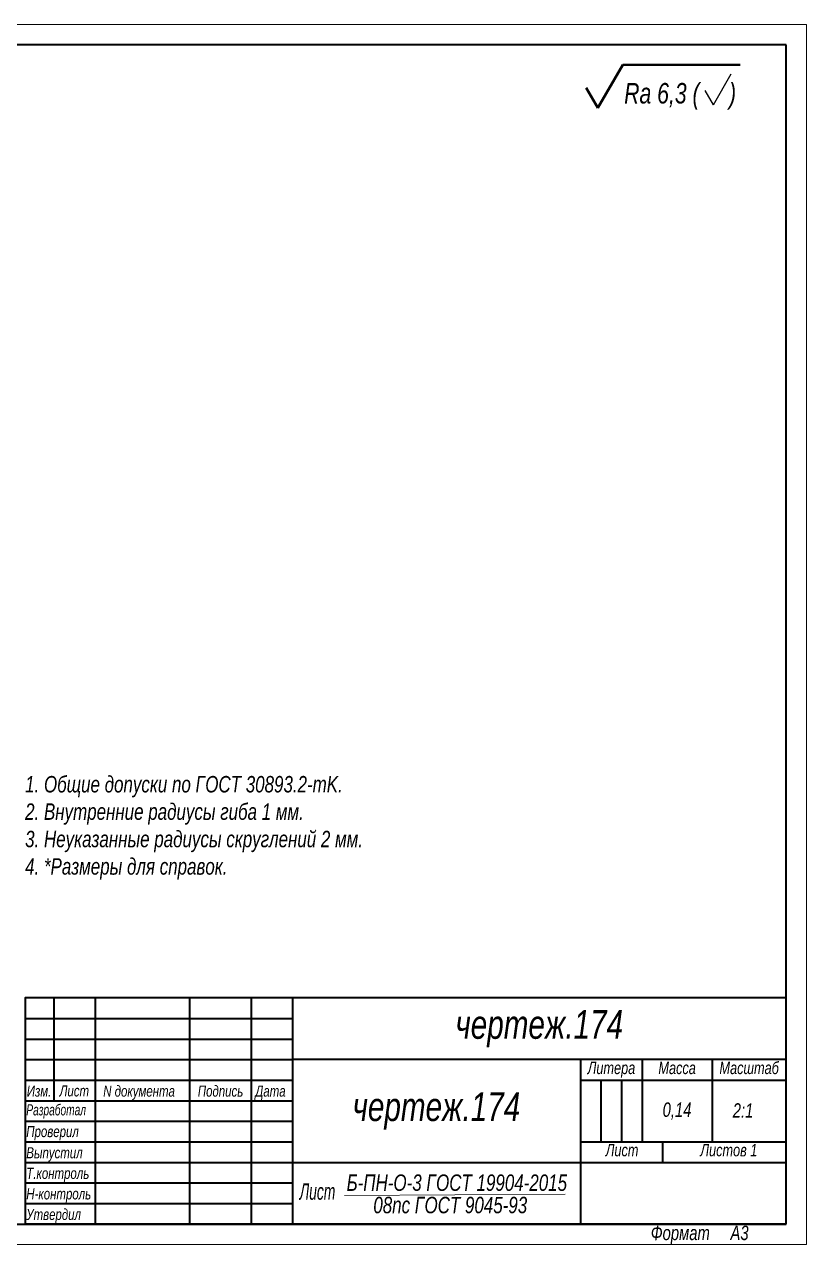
# Model space of a CAD drawing. Header units: millimetres. Extents: x 24307 to 24727, y 246 to 543.
# Drawn here: x 24536.8 to 24727.1, y 246.5 to 543.5 of the extents above; entities that cross this region are included whole.
import ezdxf

# ---------------------------------------------------------------- set-up
doc = ezdxf.new("R2010")
doc.units = ezdxf.units.MM
for name, color, linetype, lineweight in [('Layer_01', 3, 'Continuous', 13), ('Layer_05', 7, 'Continuous', 40), ('Layer_19', 7, 'Continuous', 50)]:
    doc.layers.add(name, color=color, linetype=linetype, lineweight=lineweight)
doc.styles.add('Style_01', font='ARIALNI.TTF', dxfattribs={"width": 0.9, "height": 3.5})

# ---------------------------------------------------------------- blocks, each defined once
blk = doc.blocks.new('Block_24')
at = {"layer": 'Layer_05', "linetype": 'Continuous', "lineweight": 15}
for p, q in [((420, 297.18), (0, 297.18)), ((420, 297.18), (420, 0.18)), ((0, 0.18), (420, 0.18))]:
    blk.add_line(p, q, dxfattribs=at)
at = {"layer": 'Layer_05', "linetype": 'Continuous'}
for p, q in [((415, 292.18), (8.12, 292.18)), ((415, 5.18), (415, 292.18)), ((229.88, 55.22), (294.92, 55.22)), ((229.88, 50.21), (294.92, 50.21)), ((229.88, 45.21), (294.92, 45.21)), ((369.97, 40.21), (369.97, 25.2)), ((374.97, 40.21), (374.97, 25.2)), ((229.88, 30.2), (294.92, 30.2)), ((229.88, 25.2), (294.92, 25.2)), ((229.88, 20.19), (294.92, 20.19)), ((229.88, 15.19), (294.92, 15.19)), ((229.88, 10.19), (294.92, 10.19)), ((20, 5.18), (415, 5.18)), ((415, 5.18), (230, 5.18))]:
    blk.add_line(p, q, dxfattribs=at)
for points in [[(415, 60.22), (229.88, 60.22), (229.88, 5.18)], [(236.88, 60.22), (236.88, 35.2)], [(246.89, 60.22), (246.89, 5.18)], [(269.9, 60.22), (269.9, 5.18)], [(284.91, 60.22), (284.91, 5.18)], [(294.92, 60.22), (294.92, 5.18)], [(415, 45.21), (294.92, 45.21)], [(415, 45.21), (294.92, 45.21)], [(364.97, 45.21), (364.97, 5.18)], [(379.98, 45.21), (379.98, 25.2)], [(396.99, 45.21), (396.99, 25.2)], [(396.99, 45.21), (396.99, 25.2)], [(229.88, 40.21), (294.92, 40.21)], [(364.97, 40.21), (415, 40.21)], [(229.88, 35.2), (294.92, 35.2)], [(364.97, 25.2), (415, 25.2)], [(384.98, 25.2), (384.98, 20.19)], [(294.92, 20.19), (415, 20.19)]]:
    blk.add_lwpolyline(points, dxfattribs=at)
at = {"layer": 'Layer_05', "linetype": 'Continuous', "style": 'Style_01'}
for s, height, width, p in [('Литера', 3, 0.9, (366.74, 41.69)), ('Масса', 3, 0.9, (383.95, 41.69)), ('Масштаб', 3, 0.9, (398.8, 41.69)), ('Изм.', 2.7, 0.9, (230.29, 36.2)), ('Лист', 2.7, 0.9, (238.27, 36.25)), ('N документа', 2.7, 0.9, (248.89, 36.2)), ('Подпись', 2.7, 0.9, (271.9, 36.2)), ('Дата', 2.7, 0.9, (285.88, 36.2)), ('Разработал', 2.7, 0.8, (230.17, 31.64)), ('Проверил', 2.7, 0.9, (230.17, 26.36)), ('Выпустил', 2.7, 0.9, (230.17, 21.19)), ('Лист ', 3, 0.9, (371.13, 21.68)), ('Листов 1', 3, 0.9, (394.15, 21.68)), ('Т.контроль', 2.7, 0.9, (230.17, 16.19)), ('Н-контроль', 2.7, 0.9, (230.17, 11.19)), ('Утвердил', 2.7, 0.9, (230.17, 6.18))]:
    blk.add_text(s, height=height, dxfattribs=dict(at, width=width)).set_placement(p)
at = {"layer": 'Layer_05', "linetype": 'Continuous', "insert": (382.1, 4.78), "char_height": 3.5, "width": 32.9515, "attachment_point": 1, "style": 'Style_01'}
blk.add_mtext('Формат     А3', dxfattribs=at)

msp = doc.modelspace()

# ---------------------------------------------------------------- linework, layer by layer
at = {"layer": 'Layer_01', "lineweight": 13, "ltscale": 0.303109}
msp.add_line((24676.28, 523.17), (24682.35, 533.67), dxfattribs=at)
msp.add_line((24676.28, 523.17), (24682.35, 533.67), dxfattribs=at)
msp.add_line((24676.28, 523.17), (24682.35, 533.67), dxfattribs=at)
at = {"layer": 'Layer_01', "lineweight": 30}
for q in [(24708.77, 531.43), (24708.77, 531.43), (24708.77, 531.43), (24708.77, 531.43), (24702.42, 527.43), (24702.42, 527.43), (24702.42, 527.43), (24702.42, 527.43)]:
    msp.add_line((24704.44, 523.93), q, dxfattribs=at)
at = {"layer": 'Layer_01', "lineweight": 13, "ltscale": 0.141451}
msp.add_line((24676.28, 523.17), (24673.46, 528.07), dxfattribs=at)
msp.add_line((24676.28, 523.17), (24673.46, 528.07), dxfattribs=at)
msp.add_line((24676.28, 523.17), (24673.46, 528.07), dxfattribs=at)
at = {"layer": 'Layer_01'}
msp.add_line((24614.68, 258.44), (24668.33, 258.76), dxfattribs=at)
at = {"layer": 'Layer_19', "lineweight": 50}
for p, q in [((24676.28, 523.17), (24682.35, 533.67)), ((24682.35, 533.67), (24710.93, 533.67)), ((24676.28, 523.17), (24673.46, 528.07))]:
    msp.add_line(p, q, dxfattribs=at)

# ---------------------------------------------------------------- block references
at = {"layer": 'Layer_05'}
msp.add_blockref('Block_24', (24307.09, 246.3), dxfattribs=at)

# ---------------------------------------------------------------- texts
at = {"layer": 'Layer_01', "style": 'Style_01'}
for s, height, width, p in [('Rа 6,3 (     )', 5, 0.9, (24682.72, 524.23)), ('2:1', 3.5, 0.9, (24709.13, 277.38)), ('Лист', 4, 0.735, (24603.77, 257.4))]:
    msp.add_text(s, height=height, dxfattribs=dict(at, width=width)).set_placement(p)
at = {"layer": 'Layer_01', "insert": (24536.97, 335.33), "char_height": 4, "attachment_point": 7, "style": 'Style_01'}
msp.add_mtext_dynamic_manual_height_columns('1. Общие допуски по ГОСТ 30893.2-mK.\\P2. Внутренние радиусы гиба 1 мм.\\P3. Неуказанные радиусы скруглений 2 мм.\\P4. *Размеры для справок.', width=195.1382, gutter_width=17.5, heights=[-25.38], dxfattribs=at)
at = {"layer": 'Layer_01', "style": 'Style_01'}
for s, insert, char_height, width, attachment_point in [('чертеж.174', (24662.05, 299.02), 7, 120.08, 5), ('чертеж.174', (24637.03, 279), 7, 70.0467, 5), ('0,14', (24695.57, 279), 3.5, 17.0113, 5), ('Б-ПН-О-3 ГОСТ 19904-2015 ', (24615.19, 263.56), 4, 80.4604, 1), ('08пс ГОСТ 9045-93', (24621.69, 258.11), 4, 80.4604, 1)]:
    msp.add_mtext(s, dxfattribs=dict(at, insert=insert, char_height=char_height, width=width, attachment_point=attachment_point))

doc.saveas('drawing.dxf')
